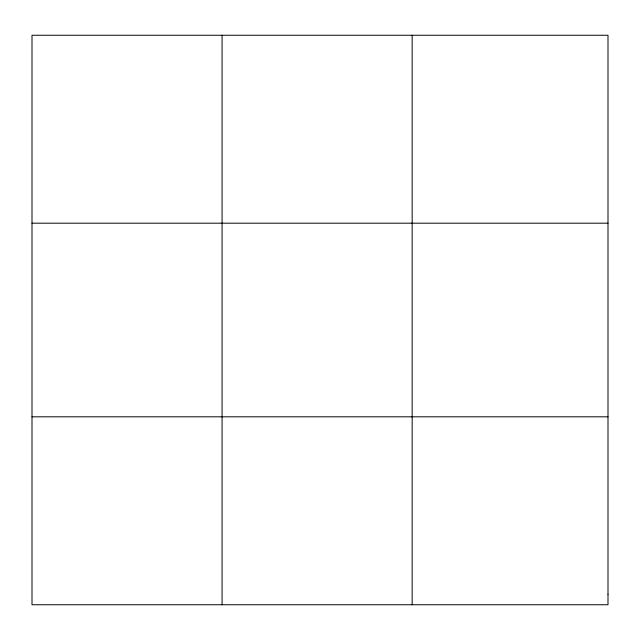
<?xml version="1.0" encoding="UTF-8"?>
<svg xmlns="http://www.w3.org/2000/svg" width="640" height="640" viewBox="0 0 640 640"><rect width="100%" height="100%" fill="white"/><g stroke="black" fill="none" stroke-linecap="round" stroke-linejoin="round"><path stroke-width="0.96" d="M222.08 35.248L222.08 604.752M412.16 35.248L412.16 604.752M32 223.184L608 223.184M32 416.816L608 416.816M608 594.312L608 604.752L32 604.752L32 35.248L608 35.248L608 594.312"/></g></svg>
